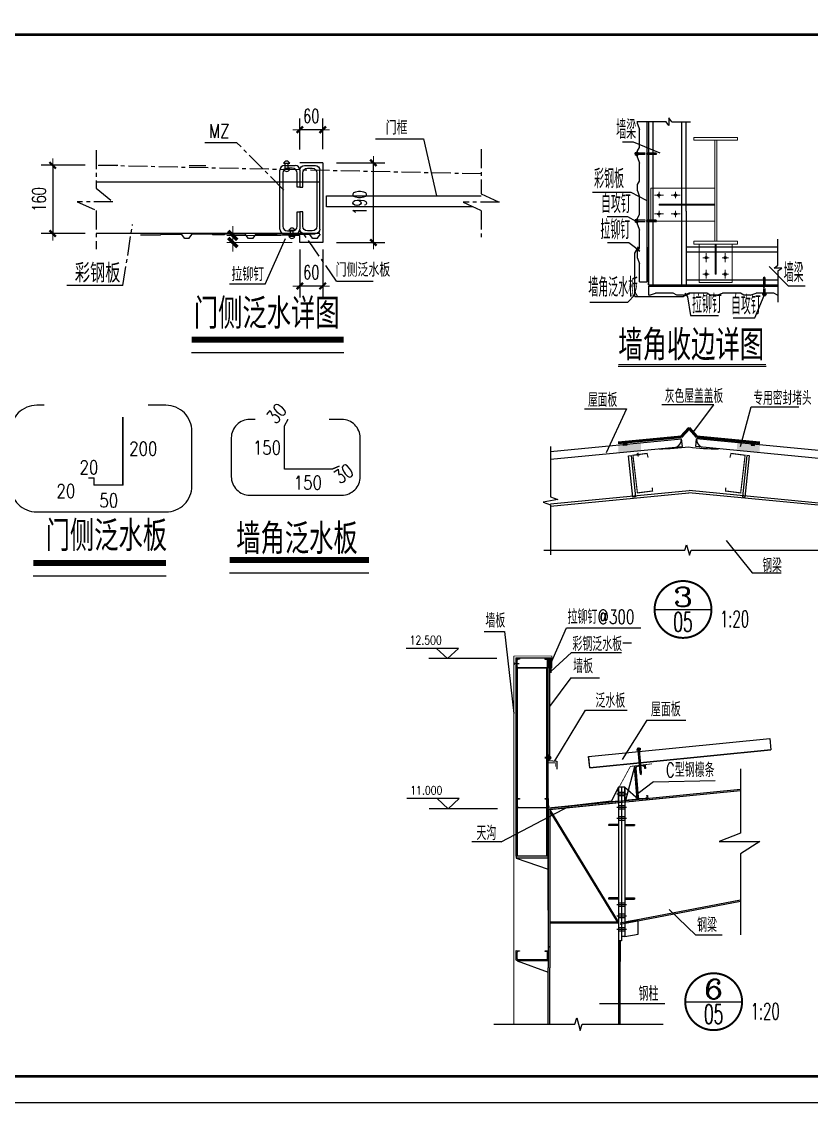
# Model space of a CAD drawing. Extents: x 4150464 to 4450492, y 75142 to 874437.
# Drawn here: x 4257031 to 4302511, y 75142 to 137392 of the extents above; entities that cross this region are included whole.
import ezdxf
from ezdxf.enums import TextEntityAlignment as Align

# ---------------------------------------------------------------- set-up
doc = ezdxf.new("R2010")
doc.units = 0
doc.header["$LTSCALE"] = 1000
doc.header["$MEASUREMENT"] = 0
for name, pattern in [('30', [0]), ('CENTER', [50.8, 31.75, -6.35, 6.35, -6.35]), ('CENTERX2', [0.8, 0.5, -0.1, 0.1, -0.1]), ('H1', [0.375, 0.25, -0.125]), ('HIDDEN', [9.525, 6.35, -3.175])]:
    doc.linetypes.add(name, pattern=pattern)
for name, color, linetype in [('1', 7, 'Continuous'), ('AXIS', 3, 'Continuous'), ('BEAM', 7, 'Continuous'), ('C', 4, 'CENTER'), ('DIM', 7, 'Continuous'), ('DIM1', 210, 'Continuous'), ('J', 4, 'Continuous'), ('killer_tk0.0000', 1, 'Continuous'), ('killer_tk3.0000', 1, 'Continuous'), ('OTHER', 253, 'Continuous'), ('PANNEL', 7, 'Continuous'), ('PUB_DIM', 3, 'Continuous'), ('PUB_TEXT', 7, 'Continuous'), ('PUB_TITLE', 4, 'Continuous'), ('TDB_文字', 3, 'Continuous'), ('ZHOU', 8, 'CENTERX2'), ('一般文字', 6, 'Continuous'), ('线', 144, 'Continuous'), ('钢架', 3, 'Continuous')]:
    doc.layers.add(name, color=color, linetype=linetype)
doc.layers.add('尺寸线', color=4, linetype='Continuous', lineweight=15)
doc.styles.add('_HZTXT', font='txt.shx', dxfattribs={"width": 0.8, "bigfont": 'hztxt.shx'})
doc.styles.add('_ROMANC', font='ROMANC.shx', dxfattribs={"width": 0.6})
doc.styles.add('_TCH_DIM', font='SIMPLEX', dxfattribs={"bigfont": 'GBCBIG'})
doc.styles.add('COMP', font='COMPLEX', dxfattribs={"bigfont": 'hztxt'})
doc.styles.add('DIM_FONT', font='SIMPLEX', dxfattribs={"width": 0.7, "bigfont": 'GBCBIG'})
doc.styles.add('HZ', font='rs.shx', dxfattribs={"width": 0.8, "bigfont": 'hztxt.shx'})
doc.styles.add('HZTXT', font='txt', dxfattribs={"width": 0.7, "height": 300, "bigfont": 'HZTXT'})
doc.dimstyles.new('2细化10倍GJ实际标注', dxfattribs={"dimtxt": 600, "dimasz": 240, "dimexe": 160, "dimexo": 200, "dimgap": 100, "dimtad": 1, "dimdec": 0, "dimlfac": 0.1, "dimzin": 0, "dimdsep": 46, "dimtxsty": 'HZ', "dimblk1": 'ARCHTICK', "dimblk2": 'ARCHTICK', "dimsah": 1, "dimcen": 0.18, "dimdle": 100, "dimclrd": 252, "dimclre": 252, "dimclrt": 7, "dimadec": 0, "dimazin": 0, "dimtfac": 1, "dimtdec": 0, "dimtix": 1, "dimtmove": 2, "dimatfit": 3, "dimldrblk": 'ARCHTICK', "dimfxl": 1, "dimtolj": 1, "dimtzin": 0, "dimlwd": 13, "dimlwe": 13, "dimarcsym": 0})
doc.dimstyles.new('副本(10)WGH', dxfattribs={"dimscale": 1.2, "dimtxt": 300, "dimasz": 1, "dimexe": 250, "dimexo": 300, "dimgap": 150, "dimtad": 1, "dimdec": 0, "dimlfac": 0.1, "dimzin": 0, "dimdsep": 46, "dimtxsty": 'DIM_FONT', "dimblk1": '_DIMX', "dimblk2": '_DIMX', "dimsah": 1, "dimcen": 0.09, "dimclrd": 3, "dimclre": 3, "dimclrt": 7, "dimadec": 0, "dimazin": 0, "dimtfac": 1, "dimtdec": 0, "dimtix": 1, "dimtmove": 2, "dimatfit": 3, "dimldrblk": '_DIMX', "dimfxl": 1, "dimtolj": 1, "dimtzin": 0, "dimarcsym": 0})

# ---------------------------------------------------------------- blocks, each defined once
blk = doc.blocks.new('_DIMX')
blk.add_line((-150, 0), (150, 0))
at = {"const_width": 50}
blk.add_lwpolyline([(-70, -70), (70, 70)], dxfattribs=at)
blk = doc.blocks.new('*D291')
at = {"layer": 'Defpoints', "color": 0}
for p in [(997971, 571951), (997971, 571073), (998574, 571077)]:
    blk.add_point(p, dxfattribs=at)
at = {"layer": '尺寸线', "color": 3, "lineweight": -2}
for p, q in [((997971, 571433), (997971, 572251)), ((998574, 571437), (998574, 572251)), ((997970, 571951), (997969, 571951)), ((998574, 571951), (997971, 571951)), ((998576, 571951), (998577, 571951))]:
    blk.add_line(p, q, dxfattribs=at)
at = {"layer": '尺寸线', "color": 3, "lineweight": -2, "xscale": 1.2, "yscale": 1.2, "zscale": 1.2}
blk.add_blockref('_DIMX', (997971, 571951), dxfattribs=at)
at = {"layer": '尺寸线', "color": 3, "lineweight": -2, "xscale": 1.2, "yscale": 1.2, "zscale": 1.2, "rotation": 180}
blk.add_blockref('_DIMX', (998574, 571951), dxfattribs=at)
at = {"layer": '尺寸线', "color": 7, "lineweight": 13, "insert": (998273, 572313), "char_height": 360, "attachment_point": 5, "style": 'DIM_FONT'}
blk.add_mtext('\\A1;60', dxfattribs=at)
blk = doc.blocks.new('_ArchTick')
at = {"color": 0, "linetype": 'ByBlock', "const_width": 0.4}
blk.add_lwpolyline([(-0.5, -0.5), (0.5, 0.5)], dxfattribs=at)
blk = doc.blocks.new('*D292')
at = {"color": 252, "lineweight": 13}
for p, q in [((996205, 569167), (996205, 569407)), ((997471, 569167), (996045, 569167)), ((996205, 568980), (996205, 569167)), ((997771, 568980), (996045, 568980)), ((996205, 568980), (996205, 568740))]:
    blk.add_line(p, q, dxfattribs=at)
at = {"layer": 'Defpoints', "color": 0}
for p in [(996205, 569167), (997671, 569167), (997971, 568980)]:
    blk.add_point(p, dxfattribs=at)
at = {"color": 252, "lineweight": 13, "xscale": 240, "yscale": 240, "zscale": 240}
for p, rotation in [((996205, 569167), 270), ((996205, 568980), 90)]:
    blk.add_blockref('_ArchTick', p, dxfattribs=dict(at, rotation=rotation))
at = {"color": 7, "insert": (996105, 569074), "char_height": 5, "attachment_point": 5, "rotation": 90, "style": 'HZ'}
blk.add_mtext('\\A1;19', dxfattribs=at)
blk = doc.blocks.new('*D293')
at = {"layer": 'Defpoints', "color": 0}
for p in [(998574, 571077), (999908, 571077), (998574, 568980)]:
    blk.add_point(p, dxfattribs=at)
at = {"layer": '尺寸线', "color": 3, "lineweight": -2}
for p, q in [((998934, 571077), (1000208, 571077)), ((999908, 568981), (999908, 571076)), ((998934, 568980), (1000208, 568980))]:
    blk.add_line(p, q, dxfattribs=at)
at = {"layer": '尺寸线', "color": 3, "lineweight": -2, "xscale": 1.2, "yscale": 1.2, "zscale": 1.2}
for p, rotation in [((999908, 571077), 90), ((999908, 568980), 270)]:
    blk.add_blockref('_DIMX', p, dxfattribs=dict(at, rotation=rotation))
at = {"layer": '尺寸线', "color": 7, "lineweight": 13, "insert": (999546, 570029), "char_height": 360, "attachment_point": 5, "rotation": 90, "style": 'DIM_FONT'}
blk.add_mtext('\\A1;190', dxfattribs=at)
blk = doc.blocks.new('*D290')
at = {"layer": 'Defpoints', "color": 0}
for p in [(997971, 569156), (998574, 569159), (997971, 567833)]:
    blk.add_point(p, dxfattribs=at)
at = {"layer": '尺寸线', "color": 3, "lineweight": -2}
for p, q in [((997971, 568796), (997971, 567533)), ((998574, 568799), (998574, 567533)), ((997970, 567833), (997969, 567833)), ((998574, 567833), (997971, 567833)), ((998576, 567833), (998577, 567833))]:
    blk.add_line(p, q, dxfattribs=at)
at = {"layer": '尺寸线', "color": 3, "lineweight": -2, "xscale": 1.2, "yscale": 1.2, "zscale": 1.2}
blk.add_blockref('_DIMX', (997971, 567833), dxfattribs=at)
at = {"layer": '尺寸线', "color": 3, "lineweight": -2, "xscale": 1.2, "yscale": 1.2, "zscale": 1.2, "rotation": 180}
blk.add_blockref('_DIMX', (998574, 567833), dxfattribs=at)
at = {"layer": '尺寸线', "color": 7, "lineweight": 13, "insert": (998273, 568195), "char_height": 360, "attachment_point": 5, "style": 'DIM_FONT'}
blk.add_mtext('\\A1;60', dxfattribs=at)
blk = doc.blocks.new('*D289')
at = {"layer": 'Defpoints', "color": 0}
for p in [(992675, 571014), (991459, 569215), (992675, 569215)]:
    blk.add_point(p, dxfattribs=at)
at = {"layer": '尺寸线', "color": 3, "lineweight": -2}
for p, q in [((992315, 571014), (991159, 571014)), ((991459, 571013), (991459, 569216)), ((992315, 569215), (991159, 569215))]:
    blk.add_line(p, q, dxfattribs=at)
at = {"layer": '尺寸线', "color": 3, "lineweight": -2, "xscale": 1.2, "yscale": 1.2, "zscale": 1.2}
for p, rotation in [((991459, 571014), 90), ((991459, 569215), 270)]:
    blk.add_blockref('_DIMX', p, dxfattribs=dict(at, rotation=rotation))
at = {"layer": '尺寸线', "color": 7, "lineweight": 13, "insert": (991097, 570114), "char_height": 360, "attachment_point": 5, "rotation": 90, "style": 'DIM_FONT'}
blk.add_mtext('\\A1;160', dxfattribs=at)
blk = doc.blocks.new('fgde34')
at = {"color": 6, "ltscale": 0.5}
for p, q in [((994671, 563305), (994671, 561507)), ((993918, 561695), (993768, 561695)), ((993918, 561507), (993918, 561695)), ((994671, 561507), (993918, 561507))]:
    blk.add_line(p, q, dxfattribs=at)
for p, q in [((998930, 563074), (999027, 563247)), ((998930, 561937), (998930, 563074)), ((998930, 561937), (1000209, 561937)), ((1000371, 562006), (1000209, 561937))]:
    blk.add_line(p, q)
at = {"layer": '1', "color": 8}
blk.add_lwpolyline([(992601, 563613), (992405, 563613, 0.414214), (991720, 562929), (991720, 561488, 0.414214), (992405, 560804), (995812, 560804, 0.414214), (996496, 561488), (996496, 562929, 0.414214), (995812, 563613), (995345, 563613)], format="xyb", dxfattribs=at)
at = {"layer": '1', "color": 8, "elevation": 0}
blk.add_lwpolyline([(998158, 563243), (998019, 563243, 0.414214), (997532, 562757), (997532, 561732, 0.414214), (998019, 561245), (1000442, 561245, 0.414214), (1000928, 561732), (1000928, 562757, 0.414214), (1000442, 563243), (1000110, 563243)], format="xyb", dxfattribs=at)
at = {"layer": 'PUB_DIM', "const_width": 30}
blk.add_lwpolyline([(994671, 563305), (994671, 561507), (993918, 561507), (993918, 561695), (993768, 561695)], dxfattribs=at)
at = {"layer": 'PUB_DIM'}
for points, const_width, elevation in [([(999027, 563247), (998930, 563074), (998930, 561937), (1000209, 561937), (1000371, 562006)], 30, 0), ([(992315, 559454), (995816, 559454)], 158, -3724), ([(997487, 559533), (1001159, 559533)], 158, 0)]:
    blk.add_lwpolyline(points, dxfattribs=dict(at, const_width=const_width, elevation=elevation))
for points, elevation in [([(992315, 559117), (995816, 559117)], -3724), ([(997487, 559195), (1001159, 559195)], 0)]:
    blk.add_lwpolyline(points, dxfattribs=dict(at, elevation=elevation))
at = {"style": 'HZTXT', "width": 0.8}
for s, p in [('门侧泛水板', (992640, 559771)), ('墙角泛水板', (997662, 559695))]:
    blk.add_text(s, height=800, dxfattribs=at).set_placement(p)
at = {"layer": 'PUB_DIM', "color": 6, "linetype": 'Continuous', "style": 'HZTXT', "width": 0.8}
for rotation, p in [(49.7395, (998705, 563095)), (34.8754, (1000389, 561522))]:
    blk.add_text('30', height=360, rotation=rotation, dxfattribs=at).set_placement(p)
for s, p in [('200', (994843, 562294)), ('150', (998102, 562318)), ('20', (993535, 561796)), ('150', (999179, 561397))]:
    blk.add_text(s, height=360, dxfattribs=at).set_placement(p)
at = {"layer": '一般文字', "color": 6, "linetype": 'Continuous', "lineweight": -3, "style": 'HZTXT', "width": 0.8}
for s, p in [('20', (992927, 561177)), ('50', (994058, 560925))]:
    blk.add_text(s, height=360, dxfattribs=at).set_placement(p)
blk = doc.blocks.new('fdg34')
at = {"color": 3}
for p, q in [((1009193, 564333), (1008415, 564333)), ((1008441, 564281), (1008441, 564333)), ((1008441, 564281), (1008493, 564130)), ((1008682, 564333), (1008682, 560121)), ((1009266, 564238), (1009193, 564333)), ((1009266, 564439), (1009266, 564238)), ((1009339, 564333), (1009266, 564439)), ((1009339, 564333), (1009835, 564333)), ((1008493, 563659), (1008493, 564130)), ((1008045, 563805), (1008320, 563805)), ((1008320, 563805), (1009027, 563516)), ((1008441, 563568), (1008493, 563659)), ((1008441, 563397), (1008441, 563568)), ((1008441, 563397), (1008493, 563246)), ((1008493, 562774), (1008493, 563246)), ((1008441, 562684), (1008493, 562774)), ((1008441, 562513), (1008441, 562684)), ((1008441, 562513), (1008493, 562362)), ((1007250, 562478), (1008258, 562478)), ((1008258, 562478), (1008668, 562270)), ((1008493, 561890), (1008493, 562362)), ((1007640, 561842), (1008174, 561842)), ((1008174, 561842), (1008397, 561714)), ((1008441, 561799), (1008493, 561890)), ((1008441, 561629), (1008441, 561799)), ((1008441, 561629), (1008493, 561477)), ((1008493, 561006), (1008493, 561477)), ((1007648, 561159, 0), (1008204, 561159, 0)), ((1008204, 561159, 0), (1008385, 561021, 0)), ((1012133, 560555), (1012133, 561246)), ((1008441, 560915), (1008493, 561006)), ((1008441, 560744), (1008441, 560915)), ((1008441, 560744), (1008493, 560593)), ((1008493, 560121), (1008493, 560593)), ((1012404, 560014), (1011906, 560524)), ((1012039, 560482), (1012133, 560555)), ((1012240, 560482), (1012039, 560482)), ((1012133, 560409), (1012240, 560482)), ((1012133, 560409), (1012133, 559583)), ((1008493, 560121), (1008682, 560121)), ((1008724, 560005), (1008724, 559764)), ((1008724, 560005), (1012133, 560005)), ((1012404, 560014), (1012851, 560014)), ((1008186, 559586), (1008367, 559772)), ((1008756, 559764), (1008724, 559764)), ((1008756, 559764), (1008907, 559816)), ((1009379, 559816), (1008907, 559816)), ((1009469, 559764), (1009379, 559816)), ((1009640, 559764), (1009469, 559764)), ((1009640, 559764), (1009791, 559816)), ((1009751, 559720, 0), (1009836, 559227, 0)), ((1010263, 559816), (1009791, 559816)), ((1010353, 559764), (1010263, 559816)), ((1010524, 559764), (1010353, 559764)), ((1010524, 559764), (1010676, 559816)), ((1011147, 559816), (1010676, 559816)), ((1011238, 559764), (1011147, 559816)), ((1011409, 559764), (1011238, 559764)), ((1011409, 559764), (1011560, 559816)), ((1011531, 559172, 0), (1011777, 559754, 0)), ((1012031, 559816), (1011560, 559816)), ((1012122, 559764), (1012031, 559816)), ((1012133, 559764), (1012122, 559764)), ((1007182, 559586), (1008186, 559586)), ((1009836, 559227, 0), (1010569, 559227, 0)), ((1010960, 559172, 0), (1011531, 559172, 0))]:
    blk.add_line(p, q, dxfattribs=at)
at = {"color": 2}
for p, q in [((1008724, 564333), (1008724, 560041)), ((1008848, 560041), (1008848, 564333)), ((1009593, 564333), (1009593, 560041)), ((1009717, 561978), (1009717, 564333)), ((1009717, 561978), (1009717, 560041)), ((1011270, 561034), (1009717, 561034)), ((1009717, 560910), (1012133, 560910)), ((1012133, 561034), (1011270, 561034)), ((1008724, 560041), (1012133, 560041)), ((1012133, 560165), (1009717, 560165))]:
    blk.add_line(p, q, dxfattribs=at)
for p, q in [((1008379, 563489), (1008379, 563519)), ((1008404, 563519), (1008379, 563519)), ((1008379, 563489), (1008379, 563459)), ((1008404, 563459), (1008379, 563459)), ((1008410, 563506), (1008385, 563506)), ((1008410, 563472), (1008385, 563472)), ((1008410, 563534), (1008410, 563525)), ((1008410, 563525), (1008410, 563489)), ((1008410, 563453), (1008410, 563489)), ((1008410, 563444), (1008410, 563453)), ((1008416, 563540), (1008418, 563540)), ((1008418, 563438), (1008416, 563438)), ((1008418, 563540), (1008418, 563489)), ((1008441, 563532), (1008418, 563532)), ((1008418, 563438), (1008418, 563489)), ((1008441, 563446), (1008418, 563446)), ((1008441, 563532), (1008441, 563446)), ((1008642, 563508), (1008441, 563508)), ((1008642, 563470), (1008441, 563470)), ((1008379, 561721), (1008379, 561751)), ((1008404, 561751), (1008379, 561751)), ((1008379, 561721), (1008379, 561691)), ((1008404, 561691), (1008379, 561691)), ((1008410, 561738), (1008385, 561738)), ((1008410, 561705), (1008385, 561705)), ((1008410, 561766), (1008410, 561757)), ((1008410, 561757), (1008410, 561721)), ((1008410, 561685), (1008410, 561721)), ((1008410, 561676), (1008410, 561685)), ((1008416, 561772), (1008418, 561772)), ((1008418, 561670), (1008416, 561670)), ((1008418, 561772), (1008418, 561721)), ((1008441, 561765), (1008418, 561765)), ((1008418, 561670), (1008418, 561721)), ((1008441, 561678), (1008418, 561678)), ((1008441, 561765), (1008441, 561678)), ((1008642, 561740), (1008441, 561740)), ((1008642, 561702), (1008441, 561702)), ((1009717, 561109), (1009717, 561034)), ((1008367, 560871), (1008464, 561044)), ((1008367, 559734), (1008367, 560871)), ((1008724, 560041), (1008724, 561034)), ((1011758, 559944, 0), (1011758, 559817, 0)), ((1011796, 559944, 0), (1011796, 559817, 0)), ((1008367, 559734), (1009645, 559734)), ((1009807, 559803), (1009645, 559734)), ((1011727, 559793, 0), (1011777, 559793, 0)), ((1011727, 559793, 0), (1011727, 559792, 0)), ((1011733, 559786, 0), (1011741, 559786, 0)), ((1011734, 559817, 0), (1011734, 559793, 0)), ((1011734, 559817, 0), (1011821, 559817, 0)), ((1011741, 559786, 0), (1011777, 559786, 0)), ((1011747, 559780, 0), (1011747, 559754, 0)), ((1011777, 559754, 0), (1011747, 559754, 0)), ((1011761, 559786, 0), (1011761, 559760, 0)), ((1011828, 559793, 0), (1011777, 559793, 0)), ((1011813, 559786, 0), (1011777, 559786, 0)), ((1011777, 559754, 0), (1011807, 559754, 0)), ((1011794, 559786, 0), (1011794, 559760, 0)), ((1011807, 559780, 0), (1011807, 559754, 0)), ((1011822, 559786, 0), (1011813, 559786, 0)), ((1011821, 559817, 0), (1011821, 559793, 0)), ((1011828, 559793, 0), (1011828, 559792, 0)), ((1007928, 557899), (1011824, 557899))]:
    blk.add_line(p, q)
at = {"linetype": 'H1'}
for p, q in [((1008930, 563508), (1008642, 563508)), ((1008930, 563470), (1008642, 563470)), ((1008667, 563508), (1008682, 563470)), ((1008692, 563508), (1008707, 563470)), ((1008717, 563508), (1008732, 563470)), ((1008742, 563508), (1008757, 563470)), ((1008766, 563508), (1008781, 563470)), ((1008791, 563508), (1008806, 563470)), ((1008816, 563508), (1008831, 563470)), ((1008841, 563508), (1008856, 563470)), ((1008866, 563508), (1008881, 563470)), ((1008891, 563508), (1008941, 563489)), ((1008892, 563508), (1008907, 563470)), ((1008930, 563508), (1008941, 563489)), ((1008930, 563470), (1008941, 563489)), ((1008930, 561740), (1008642, 561740)), ((1008930, 561702), (1008642, 561702)), ((1008667, 561740), (1008682, 561702)), ((1008692, 561740), (1008707, 561702)), ((1008717, 561740), (1008732, 561702)), ((1008742, 561740), (1008757, 561702)), ((1008766, 561740), (1008781, 561702)), ((1008791, 561740), (1008806, 561702)), ((1008816, 561740), (1008831, 561702)), ((1008841, 561740), (1008856, 561702)), ((1008866, 561740), (1008881, 561702)), ((1008891, 561740), (1008941, 561721)), ((1008892, 561740), (1008907, 561702)), ((1008930, 561740), (1008941, 561721)), ((1008930, 561702), (1008941, 561721)), ((1011758, 560193, 0), (1011777, 560244, 0)), ((1011758, 560233, 0), (1011777, 560244, 0)), ((1011758, 560233, 0), (1011758, 559944, 0)), ((1011796, 560233, 0), (1011777, 560244, 0)), ((1011796, 560233, 0), (1011796, 559944, 0)), ((1011758, 560194, 0), (1011796, 560209, 0)), ((1011758, 560168, 0), (1011796, 560183, 0)), ((1011758, 560144, 0), (1011796, 560159, 0)), ((1011758, 560119, 0), (1011796, 560134, 0)), ((1011758, 560094, 0), (1011796, 560109, 0)), ((1011758, 560069, 0), (1011796, 560084, 0)), ((1011758, 560044, 0), (1011796, 560059, 0)), ((1011758, 560019, 0), (1011796, 560034, 0)), ((1011758, 559995, 0), (1011796, 560010, 0)), ((1011758, 559970, 0), (1011796, 559985, 0))]:
    blk.add_line(p, q, dxfattribs=at)
at = {"color": 6}
for p, q in [((1008385, 561021, 0), (1008499, 560926, 0)), ((1009683, 559820, 0), (1009751, 559720, 0))]:
    blk.add_line(p, q, dxfattribs=at)
at = {"extrusion": (0, 0, -1)}
for centre, start_param, end_param in [((1008385, 563512), 2.356194, 3.926991), ((1008385, 563500), 3.926991, 5.497787), ((1008385, 563478), 2.356194, 3.926991), ((1008385, 563466), 3.926991, 5.497787), ((1008385, 561744), 2.356194, 3.926991), ((1008385, 561732), 3.926991, 5.497787), ((1008385, 561710), 2.356194, 3.926991), ((1008385, 561699), 3.926991, 5.497787), ((1011767, 559760, 0), 2.356194, 3.926991), ((1011822, 559792, 0), 0.785398, 2.356194)]:
    blk.add_ellipse(centre, major_axis=(4.22, 4.22), ratio=1, start_param=start_param, end_param=end_param, dxfattribs=at)
for centre, major_axis, start_param, end_param in [((1008404, 563525), (4.22, 4.22), 3.926991, 5.497787), ((1008404, 563453), (-4.22, 4.22), 3.926991, 5.497787), ((1008416, 563534), (4.22, 4.22), 0.785398, 2.356194), ((1008416, 563444), (4.22, 4.22), 2.356194, 3.926991), ((1008404, 561757), (4.22, 4.22), 3.926991, 5.497787), ((1008404, 561685), (-4.22, 4.22), 3.926991, 5.497787), ((1008416, 561766), (4.22, 4.22), 0.785398, 2.356194), ((1008416, 561676), (4.22, 4.22), 2.356194, 3.926991), ((1011733, 559792, 0), (4.22, -4.22), 3.926991, 5.497787), ((1011741, 559780, 0), (4.22, 4.22), -0.785398, 0.785398), ((1011755, 559760, 0), (4.22, 4.22), 3.926991, 5.497787), ((1011788, 559760, 0), (4.22, 4.22), 3.926991, 5.497787), ((1011800, 559760, 0), (4.22, -4.22), 3.926991, 5.497787), ((1011813, 559780, 0), (4.22, 4.22), 0.785398, 2.356194)]:
    blk.add_ellipse(centre, major_axis=major_axis, ratio=1, start_param=start_param, end_param=end_param)
at = {"layer": 'C', "color": 1, "linetype": 'ByBlock', "const_width": 26.7}
blk.add_lwpolyline([(1007928, 557936), (1011824, 557936)], dxfattribs=at)
at = {"layer": '钢架', "lineweight": 5}
for p, q in [((1009917, 563851), (1009917, 563923)), ((1011070, 563923), (1009917, 563923)), ((1010474, 563851), (1009917, 563851)), ((1010474, 563851), (1010524, 563851)), ((1010474, 561189), (1010474, 563851)), ((1010524, 563851), (1011070, 563851)), ((1010524, 561189), (1010524, 563851)), ((1011070, 563851), (1011070, 563923)), ((1008786, 562589), (1010474, 562589)), ((1008786, 561719), (1008786, 562589)), ((1009005, 562166), (1009005, 562142)), ((1009005, 562166), (1010474, 562166)), ((1009005, 562142), (1010474, 562142)), ((1010474, 561719), (1008786, 561719)), ((1010474, 561189), (1009917, 561189)), ((1009917, 561189), (1009917, 561107)), ((1011070, 561107), (1009917, 561107)), ((1010059, 561107), (1010059, 560103)), ((1010474, 561189), (1010524, 561189)), ((1010481, 560316), (1010481, 561107)), ((1010506, 560316), (1010506, 561107)), ((1011070, 561189), (1010524, 561189)), ((1010928, 560103), (1010928, 561107)), ((1011070, 561189), (1011070, 561107)), ((1010506, 560316), (1010481, 560316)), ((1010059, 560103), (1010928, 560103))]:
    blk.add_line(p, q, dxfattribs=at)
at = {"layer": '钢架', "color": 3, "lineweight": 5}
for p, q in [((1009123, 562403), (1008888, 562403)), ((1009003, 562433), (1008949, 562402)), ((1008949, 562402), (1009003, 562371)), ((1009003, 562433), (1009057, 562402)), ((1009057, 562402), (1009003, 562371)), ((1009005, 562490), (1009005, 562323)), ((1009557, 562403), (1009323, 562403)), ((1009437, 562433), (1009384, 562402)), ((1009384, 562402), (1009437, 562371)), ((1009437, 562433), (1009491, 562402)), ((1009491, 562402), (1009437, 562371)), ((1009440, 562490), (1009440, 562323)), ((1008949, 561906), (1009003, 561937)), ((1009057, 561906), (1009003, 561937)), ((1009005, 561820), (1009005, 561987)), ((1009384, 561906), (1009437, 561937)), ((1009491, 561906), (1009437, 561937)), ((1009440, 561820), (1009440, 561987)), ((1009123, 561907), (1008888, 561907)), ((1009003, 561875), (1008949, 561906)), ((1009003, 561875), (1009057, 561906)), ((1009557, 561907), (1009323, 561907)), ((1009437, 561875), (1009384, 561906)), ((1009437, 561875), (1009491, 561906)), ((1010249, 560872), (1010249, 560638)), ((1010745, 560872), (1010745, 560638)), ((1010162, 560755), (1010328, 560755)), ((1010832, 560755), (1010665, 560755)), ((1010162, 560320), (1010328, 560320)), ((1010249, 560438), (1010249, 560203)), ((1010832, 560320), (1010665, 560320)), ((1010745, 560438), (1010745, 560203))]:
    blk.add_line(p, q, dxfattribs=at)
for centre in [(1010245, 560755), (1010745, 560755), (1010245, 560320), (1010745, 560320)]:
    blk.add_circle(centre, 32.7, dxfattribs=at)
at = {"style": 'HZTXT', "width": 0.8}
blk.add_text('墙角收边详图', height=800, dxfattribs=at).set_placement((1007930, 558050))
at = {"layer": 'PUB_TEXT', "style": '_TCH_DIM', "width": 0.7}
for s, p in [('墙梁', (1007876, 563883)), ('彩钢板', (1007293, 562585, 0)), ('自攻钉', (1007473, 561929)), ('拉铆钉', (1007457, 561242, 0)), ('墙梁', (1012289, 560111)), ('墙角泛水板', (1007141, 559725)), ('拉铆钉', (1009872, 559290, 0)), ('自攻钉', (1010898, 559259, 0))]:
    blk.add_text(s, height=500, dxfattribs=at).set_placement(p)
blk = doc.blocks.new('fgdf342')
for points in [[(1375705, 668710), (1375189, 668660), (1375193, 668626), (1375071, 668615), (1375068, 668648), (1374889, 668631), (1374889, 668350), (1375705, 668428)], [(1375061, 668725), (1375071, 668615), (1375193, 668626), (1375182, 668736)], [(1379969, 668631), (1379792, 668648), (1379789, 668615), (1379668, 668626), (1379671, 668660), (1379160, 668709), (1379160, 668428), (1379969, 668350)], [(1379678, 668736), (1379668, 668626), (1379789, 668615), (1379799, 668725)]]:
    blk.add_hatch(color=256).paths.add_polyline_path(points)
at = {"lineweight": 50}
for p, q in [((1377150, 668928), (1377430, 669235)), ((1377150, 668928), (1377430, 669235)), ((1377430, 669235), (1377710, 668928)), ((1377710, 668928), (1377430, 669235)), ((1374885, 668711), (1377150, 668928)), ((1377710, 668928), (1379975, 668711))]:
    blk.add_line(p, q, dxfattribs=at)
at = {"color": 6}
for p, q in [((1372441, 668397), (1377163, 668849)), ((1377190, 668570), (1377163, 668849)), ((1377670, 668570), (1377697, 668849)), ((1382344, 668404), (1377697, 668849)), ((1372441, 668115), (1377190, 668570)), ((1382344, 668123), (1377670, 668570)), ((1372441, 666508), (1377430, 666986)), ((1372441, 666429), (1377422, 666906)), ((1382338, 666435), (1377424, 666906)), ((1382344, 666515), (1377430, 666986))]:
    blk.add_line(p, q, dxfattribs=at)
for p, q in [((1374885, 668711), (1377150, 668928)), ((1379975, 668711), (1377710, 668928))]:
    blk.add_line(p, q)
at = {"color": 2, "const_width": 41.2}
for points in [[(1374885, 668711), (1377150, 668928), (1377430, 669235), (1377710, 668928), (1379975, 668711)], [(1375958, 668175), (1375917, 668326), (1375412, 668259), (1375572, 666903), (1376119, 666973), (1376105, 667097)], [(1378904, 668175), (1378945, 668326), (1379450, 668259), (1379290, 666903), (1378743, 666973), (1378756, 667097)]]:
    blk.add_lwpolyline(points, dxfattribs=at)
at = {"color": 6, "const_width": 5.29}
blk.add_lwpolyline([(1374885, 668711), (1377150, 668928), (1377430, 669235), (1377710, 668928), (1379975, 668711)], dxfattribs=at)
for points in [[(1375061, 668725), (1375182, 668736), (1375193, 668626), (1375071, 668615)], [(1379799, 668725), (1379678, 668736), (1379668, 668626), (1379789, 668615)]]:
    blk.add_lwpolyline(points, close=True)
at = {"color": 6}
for points in [[(1375251, 668238), (1375352, 668248), (1375507, 666765), (1375407, 666755)], [(1379610, 668238), (1379510, 668248), (1379354, 666765), (1379454, 666755)]]:
    blk.add_lwpolyline(points, close=True, dxfattribs=at)
for centre, radius, start, end in [((1376865, 668830), 298, 289.8808, 3.7357), ((1377995, 668830), 298, 176.2643, 250.1192), ((1375934, 682948), 14464, 271.6709, 275.91), ((1378418, 675597), 7105, 261.9469, 270.6087)]:
    blk.add_arc(centre, radius, start, end, dxfattribs=at)
at = {"lineweight": 80}
blk.add_arc((1375608, 668261), 19.1, 95.367, 185.8233, dxfattribs=at)
at = {"layer": 'AXIS'}
blk.add_line((1375181, 669930), (1374452, 668348), dxfattribs=at)
at = {"layer": 'OTHER'}
for p, q in [((1382344, 668684), (1382344, 666755)), ((1382344, 666755), (1382564, 666685)), ((1382564, 666685), (1382124, 666565)), ((1382124, 666565), (1382344, 666495)), ((1382344, 666495), (1382344, 664565)), ((1372206, 664845), (1377283, 664845)), ((1377283, 664845), (1377342, 665030)), ((1377342, 665030), (1377443, 664661)), ((1377443, 664661), (1377502, 664845)), ((1377502, 664845), (1382579, 664845))]:
    blk.add_line(p, q, dxfattribs=at)
at = {"layer": 'PUB_DIM'}
for p, q in [((1373668, 669930), (1375181, 669930)), ((1378325, 670073), (1376447, 670073)), ((1377554, 669052), (1378325, 670073)), ((1379279, 668579), (1379663, 670001)), ((1379663, 670001), (1381383, 670001)), ((1378774, 665191), (1379707, 664027)), ((1379707, 664027), (1380749, 664027))]:
    blk.add_line(p, q, dxfattribs=at)
blk.add_lwpolyline([(1372441, 668573), (1372441, 666763), (1372706, 666667), (1372177, 666573), (1372441, 666479), (1372441, 664669)], dxfattribs=at)
at = {"layer": 'PUB_TEXT', "style": '_TCH_DIM', "width": 0.7}
for s, p in [('灰色屋盖盖板', (1376561, 670142)), ('专用密封堵头', (1379747, 670069)), ('屋面板', (1373795, 670003)), ('钢梁', (1380074, 664043))]:
    blk.add_text(s, height=500, dxfattribs=at).set_placement(p)
blk = doc.blocks.new('_INDEX2')
blk.add_line((-0.5, 0), (0.5, 0))
at = {"const_width": 0.035}
blk.add_lwpolyline([(-0.5, 0, 1), (0.5, 0, 1)], format="xyb", close=True, dxfattribs=at)
at = {"style": 'COMP'}
for tag, width, p, p2 in [('1', 2.333333, (-0.17, 0.05), (0.17, 0.05)), ('-', 1.166667, (-0.17, -0.39), (0.17, -0.39))]:
    blk.add_attdef(tag, text='', height=0.34, dxfattribs=dict(at, width=width)).set_placement(p, p2, align=Align.FIT)
blk = doc.blocks.new('A$C006D4F7D')
for p, q in [((54.2, 200), (0, 0)), ((54.2, 200), (58.2, 200.3)), ((69.8, 5.6), (54.2, 200)), ((73.8, 5.9), (57.8, 205.3))]:
    blk.add_line(p, q)
at = {"layer": 'J'}
blk.add_lwpolyline([(128.5, 24.3), (128, 30.3), (132, 30.6), (133.6, 10.7), (73.8, 5.9), (57.8, 205.3), (117.6, 210), (119.2, 190.1), (115.2, 189.8), (114.8, 195.8, 0.414214), (104, 204.9), (72.1, 202.4, 0.414214), (62.9, 191.6), (76.6, 20.2, 0.414214), (87.4, 11), (119.3, 13.6, 0.414214)], format="xyb", close=True, dxfattribs=at)
blk = doc.blocks.new('DGSGH')
at = {"ltscale": 20}
for points in [[(13691827, 8425932), (13691827, 8425897), (13691976, 8425908), (13691976, 8425851), (13691827, 8425863), (13691827, 8425827, -0.696305)], [(13693091, 8425932), (13693091, 8425897), (13692941, 8425908), (13692941, 8425851), (13693091, 8425863), (13693091, 8425827, 0.696305)], [(13693067, 8422632), (13693067, 8422586), (13692873, 8422601), (13692873, 8422527), (13693067, 8422542), (13693067, 8422495, 0.696305)]]:
    blk.add_hatch(color=256, dxfattribs=at).paths.add_polyline_path(points)
for p, q in [((13691851, 8426086), (13691851, 8425557)), ((13691851, 8426086), (13693083, 8426086)), ((13693083, 8426086), (13693083, 8425555)), ((13696123, 8422850), (13696252, 8422861)), ((13696123, 8422850), (13696124, 8422834)), ((13696124, 8422834), (13696253, 8422845)), ((13696134, 8422889), (13696137, 8422851)), ((13696147, 8422898), (13696220, 8422904)), ((13696161, 8422892), (13696165, 8422854)), ((13696234, 8422040), (13696164, 8422837)), ((13696206, 8422896), (13696210, 8422858)), ((13696283, 8422044), (13696213, 8422842)), ((13696234, 8422898), (13696237, 8422860)), ((13696253, 8422845), (13696252, 8422861)), ((13693016, 8422683), (13693016, 8422471)), ((13693016, 8422471), (13693303, 8422446)), ((13693303, 8422446), (13693303, 8422163)), ((13696194, 8422497), (13696243, 8422501)), ((13696256, 8421967), (13696234, 8422040)), ((13696273, 8421969), (13696283, 8422044)), ((13696256, 8421967), (13696273, 8421969))]:
    blk.add_line(p, q, dxfattribs=at)
at = {"color": 0}
for p, q in [((13696196, 8422473), (13696218, 8422499)), ((13696202, 8422402), (13696247, 8422454)), ((13696209, 8422330), (13696253, 8422383)), ((13696215, 8422259), (13696259, 8422312)), ((13696221, 8422188), (13696265, 8422240)), ((13696227, 8422116), (13696272, 8422169)), ((13696234, 8422045), (13696278, 8422098)), ((13696250, 8421986), (13696280, 8422021))]:
    blk.add_line(p, q, dxfattribs=at)
for p, q in [((13692997, 8420794), (13691872, 8420795)), ((13693053, 8420790), (13692997, 8420790)), ((13692997, 8419096), (13691872, 8419098)), ((13691872, 8419096), (13691872, 8419029)), ((13692997, 8419027), (13691872, 8419029)), ((13691872, 8419029), (13692996, 8418633))]:
    blk.add_line(p, q)
at = {"ltscale": 20}
for centre, major_axis, ratio, start_param, end_param in [((13696147, 8422890), (-13.9, -1.2), 0.513447, 3.141593, 6.283185), ((13696184, 8422894), (-22.5, -2), 0.316059, 3.14158, 6.283198)]:
    blk.add_ellipse(centre, major_axis=major_axis, ratio=ratio, start_param=start_param, end_param=end_param, dxfattribs=at)
at = {"ltscale": 20, "extrusion": (0, 0, -1)}
blk.add_ellipse((13696220, 8422897), major_axis=(13.9, 1.2), ratio=0.513447, start_param=3.141593, end_param=6.283185, dxfattribs=at)
at = {"layer": 'AXIS'}
for p, q in [((13695753, 8421279), (13695415, 8421279)), ((13695753, 8420806), (13695415, 8420806)), ((13695753, 8420418), (13695415, 8420418)), ((13695753, 8417381), (13695415, 8417381)), ((13695753, 8416987), (13695415, 8416987)), ((13695753, 8416514), (13695415, 8416514))]:
    blk.add_line(p, q, dxfattribs=at)
at = {"layer": 'BEAM'}
for p, q in [((13692997, 8417341), (13692997, 8426054)), ((13691872, 8419096), (13691872, 8425718)), ((13691917, 8419096), (13691917, 8425718)), ((13692952, 8419096), (13692952, 8425717)), ((13692952, 8419096), (13692952, 8425717)), ((13692997, 8417341), (13692996, 8425716)), ((13694461, 8422206), (13700834, 8422843)), ((13694461, 8422206), (13694425, 8422580)), ((13692997, 8420784), (13699776, 8421461)), ((13692997, 8420784), (13699776, 8421461)), ((13692997, 8420739), (13699776, 8421416)), ((13692997, 8420739), (13699776, 8421416)), ((13695472, 8421031), (13695472, 8421532)), ((13695697, 8421532), (13696175, 8421099)), ((13695697, 8421054), (13695697, 8421532)), ((13695472, 8421031), (13692997, 8420784)), ((13692997, 8420744), (13695472, 8420986)), ((13693042, 8420744), (13697497, 8421189)), ((13694993, 8420986), (13695472, 8421031)), ((13694993, 8421017), (13694993, 8420986)), ((13695472, 8420986), (13695472, 8421031)), ((13696175, 8421099), (13695697, 8421054)), ((13695697, 8421054), (13696006, 8421088)), ((13695697, 8421009), (13696006, 8421037)), ((13692997, 8420867), (13692997, 8420822)), ((13692997, 8420867), (13692997, 8420822)), ((13692997, 8420867), (13693042, 8420861)), ((13692997, 8420822), (13692997, 8420861)), ((13692997, 8420744), (13692997, 8415389)), ((13692997, 8417189), (13692997, 8420739)), ((13693053, 8420750), (13693053, 8415389)), ((13695472, 8416784), (13693053, 8420750)), ((13695472, 8416784), (13693053, 8420750)), ((13693053, 8420666), (13695421, 8416784)), ((13693053, 8420666), (13695421, 8416784)), ((13695528, 8416747), (13699771, 8417555)), ((13695528, 8416702), (13699771, 8417510)), ((13692997, 8417189), (13692997, 8415159)), ((13693053, 8416964), (13693053, 8415159)), ((13693053, 8416784), (13695472, 8416784)), ((13693053, 8416784), (13695472, 8416784)), ((13695472, 8416739), (13693053, 8416739)), ((13695472, 8416739), (13693053, 8416739)), ((13695421, 8416784), (13695472, 8416784)), ((13695421, 8416784), (13695472, 8416784)), ((13695472, 8416784), (13695472, 8416739)), ((13695472, 8416784), (13695472, 8416739)), ((13695697, 8416784), (13696006, 8416846)), ((13696169, 8416829), (13695697, 8416739)), ((13695697, 8416739), (13696006, 8416801)), ((13695697, 8416739), (13695697, 8416261)), ((13696169, 8416351), (13696169, 8416829)), ((13695697, 8416261), (13696169, 8416351)), ((13695472, 8416261), (13695472, 8415389)), ((13695528, 8416110), (13695528, 8415389)), ((13695528, 8413179), (13695528, 8416110)), ((13693053, 8415883), (13693053, 8415928)), ((13693053, 8415883), (13693053, 8415928)), ((13692997, 8413179), (13692997, 8415159)), ((13692997, 8413179), (13692997, 8415159)), ((13693053, 8413179), (13693053, 8415159))]:
    blk.add_line(p, q, dxfattribs=at)
blk.add_lwpolyline([(13694421, 8422609), (13700799, 8423247), (13700834, 8422843), (13694461, 8422206)], close=True, dxfattribs=at)
at = {"layer": 'DIM'}
for p, q in [((13692997, 8420794), (13691872, 8420794)), ((13692997, 8419096), (13691872, 8419096))]:
    blk.add_line(p, q, dxfattribs=at)
at = {"layer": 'J', "color": 4}
blk.add_lwpolyline([(13691872, 8426056), (13691984, 8426056), (13691984, 8426033), (13691950, 8426033, 0.414214), (13691894, 8425977), (13691894, 8425797, 0.414214), (13691950, 8425741), (13692917, 8425739, 0.414214), (13692974, 8425795), (13692974, 8425975, 0.414214), (13692918, 8426032), (13692884, 8426032), (13692884, 8426054), (13692997, 8426054)], format="xyb", dxfattribs=at)
blk.add_lwpolyline([(13692996, 8425716), (13691871, 8425718)], dxfattribs=at)
at = {"layer": 'J'}
blk.add_lwpolyline([(13692918, 8421109), (13692885, 8421109), (13692885, 8421131), (13692997, 8421131), (13692997, 8420794), (13691872, 8420795), (13691872, 8421133), (13691985, 8421133), (13691985, 8421110), (13691951, 8421110, 0.414214), (13691894, 8421054), (13691894, 8420874, 0.414214), (13691950, 8420818), (13692918, 8420816, 0.414214), (13692974, 8420872), (13692974, 8421052, 0.414214)], format="xyb", close=True, dxfattribs=at)
at = {"layer": 'killer_tk0.0000', "color": 3, "const_width": 28.1}
for points in [[(13692991, 8422383), (13693248, 8422383), (13693248, 8422246)], [(13692997, 8422383), (13692997, 8422383), (13692997, 8422383), (13692997, 8422383), (13692997, 8420784), (13695231, 8421045), (13695891, 8422258), (13696657, 8422351), (13696657, 8422351)]]:
    blk.add_lwpolyline(points, dxfattribs=at)
at = {"layer": 'killer_tk3.0000', "color": 3, "linetype": '30', "ltscale": 0.02}
for p, q in [((13690742, 8427013), (13691462, 8427013)), ((13691462, 8427013), (13691782, 8424127)), ((13693083, 8425882), (13693635, 8427141)), ((13693635, 8427141), (13696263, 8427141)), ((13693083, 8425607), (13693821, 8426277)), ((13693821, 8426277), (13695577, 8426277)), ((13693044, 8426050), (13693041, 8422493)), ((13693795, 8425383), (13693042, 8424374)), ((13693795, 8425383), (13694809, 8425383)), ((13693227, 8422453), (13694307, 8424245)), ((13694307, 8424245), (13695781, 8424245)), ((13691338, 8419601), (13693785, 8420876)), ((13691338, 8419601), (13690309, 8419601))]:
    blk.add_line(p, q, dxfattribs=at)
at = {"layer": 'killer_tk3.0000', "color": 3, "linetype": '30'}
for p, q in [((13689834, 8426414), (13687993, 8426414)), ((13689066, 8426414), (13689450, 8426056)), ((13689834, 8426414), (13689450, 8426056)), ((13690621, 8426056), (13688785, 8426056)), ((13691191, 8426056), (13689735, 8426056)), ((13691191, 8426056), (13690577, 8426056)), ((13689855, 8421124), (13688014, 8421124)), ((13689087, 8421124), (13689471, 8420765)), ((13689855, 8421124), (13689471, 8420765)), ((13690642, 8420765), (13688806, 8420765)), ((13691212, 8420765), (13689756, 8420765))]:
    blk.add_line(p, q, dxfattribs=at)
at = {"layer": 'killer_tk3.0000', "color": 4, "linetype": '30'}
for p, q in [((13691872, 8426056), (13691871, 8425718)), ((13692997, 8426054), (13692996, 8425716))]:
    blk.add_line(p, q, dxfattribs=at)
at = {"layer": 'killer_tk3.0000', "color": 0, "linetype": '30'}
for p, q in [((13699776, 8422173), (13699776, 8419907)), ((13699776, 8419907), (13699022, 8419617)), ((13699022, 8419617), (13700453, 8419617)), ((13700453, 8419617), (13699771, 8419181)), ((13699771, 8419181), (13699771, 8416326)), ((13695584, 8416110), (13695472, 8416110)), ((13695472, 8415389), (13695472, 8413179))]:
    blk.add_line(p, q, dxfattribs=at)
at = {"layer": 'killer_tk3.0000', "color": 3, "linetype": '30', "ltscale": 0.02, "const_width": 30}
for points in [[(13691782, 8426150), (13691782, 8413179)], [(13691782, 8426150), (13693127, 8426150), (13693127, 8425717)]]:
    blk.add_lwpolyline(points, dxfattribs=at)
at = {"layer": 'OTHER'}
for p, q in [((13693936, 8413179), (13694006, 8413399)), ((13694006, 8413399), (13694126, 8412959)), ((13691081, 8413179), (13693936, 8413179)), ((13694126, 8412959), (13694196, 8413179)), ((13694196, 8413179), (13697052, 8413179))]:
    blk.add_line(p, q, dxfattribs=at)
at = {"layer": 'PANNEL'}
for p, q in [((13695472, 8421532), (13695231, 8421045)), ((13695472, 8421532), (13695472, 8416261)), ((13695584, 8421532), (13695472, 8421532)), ((13695697, 8421341), (13695472, 8421341)), ((13695584, 8421532), (13695584, 8416110)), ((13695584, 8421532), (13695584, 8416261)), ((13695697, 8421532), (13695584, 8421532)), ((13695697, 8421532), (13695697, 8416261)), ((13695697, 8421217), (13695472, 8421217)), ((13695697, 8420868), (13695472, 8420868)), ((13695697, 8420750), (13695472, 8420750)), ((13695134, 8420171), (13695134, 8420216)), ((13695472, 8420216), (13695134, 8420216)), ((13695472, 8420171), (13695134, 8420171)), ((13695697, 8420480), (13695472, 8420480)), ((13695697, 8420356), (13695472, 8420356)), ((13695472, 8420171), (13695472, 8420216)), ((13695697, 8420216), (13695697, 8420171)), ((13695697, 8420216), (13696034, 8420216)), ((13695697, 8420171), (13696034, 8420171)), ((13696034, 8420216), (13696034, 8420171)), ((13695134, 8417583), (13695134, 8417628)), ((13695472, 8417628), (13695134, 8417628)), ((13695472, 8417583), (13695134, 8417583)), ((13695472, 8417583), (13695472, 8417628)), ((13695697, 8417628), (13695697, 8417583)), ((13695697, 8417628), (13696034, 8417628)), ((13695697, 8417583), (13696034, 8417583)), ((13696034, 8417628), (13696034, 8417583)), ((13695697, 8417443), (13695472, 8417443)), ((13695697, 8417319), (13695472, 8417319)), ((13695697, 8417049), (13695472, 8417049)), ((13695697, 8416925), (13695472, 8416925)), ((13695697, 8416576), (13695472, 8416576)), ((13695697, 8416453), (13695472, 8416453)), ((13695697, 8416261), (13695584, 8416261))]:
    blk.add_line(p, q, dxfattribs=at)
at = {"layer": 'TDB_文字'}
for p, q in [((13696474, 8423892), (13695602, 8422501)), ((13696474, 8423892), (13697840, 8423892)), ((13696702, 8421718), (13696160, 8421299)), ((13696702, 8421718), (13698875, 8421761)), ((13698202, 8416314), (13697261, 8417222)), ((13699124, 8416314), (13698202, 8416314)), ((13697107, 8413890), (13694809, 8413890))]:
    blk.add_line(p, q, dxfattribs=at)
at = {"linetype": 'Continuous', "xscale": 5.93999999947846, "yscale": 5.940000000409782, "zscale": 5.94}
blk.add_blockref('A$C006D4F7D', (13695714, 8421058), dxfattribs=at)
at = {"linetype": 'Continuous', "xscale": 5.624999999702998, "yscale": 5.624999999999999, "zscale": 5.624999999999999, "rotation": 85.33333334275183}
blk.add_blockref('A$C006D4F7D', (13692996, 8415011), dxfattribs=at)
at = {"layer": 'PUB_DIM', "style": 'DIM_FONT', "width": 0.8}
for s, p in [('12.500', (13688115, 8426558)), ('11.000', (13688136, 8421267))]:
    blk.add_text(s, height=300, dxfattribs=at).set_placement(p)
at = {"layer": 'PUB_TEXT', "style": '_TCH_DIM', "width": 0.7}
for s, p in [('拉铆钉@300', (13693679, 8427279)), ('墙板', (13690783, 8427151)), ('彩钢泛水板一', (13693850, 8426321)), ('墙板', (13693876, 8425544)), ('泛水板', (13694659, 8424329)), ('屋面板', (13696616, 8424021)), ('C型钢檩条', (13697142, 8421884)), ('天沟', (13690469, 8419660)), ('钢粱', (13698244, 8416424)), ('钢柱', (13696181, 8414001))]:
    blk.add_text(s, height=500, dxfattribs=at).set_placement(p)
blk = doc.blocks.new('43re')
at = {"color": 3}
for p, q in [((997544.6, 571067.9), (997705.3, 571067.9)), ((997588.4, 570910.3), (997588.4, 571067.9)), ((997661.4, 570910.3), (997661.4, 571067.9)), ((997544.6, 570910.3), (997705.3, 570910.3)), ((993776.3, 569178.2), (994300.1, 569178.2)), ((994300.1, 569178.2), (994318.9, 569196.9)), ((994318.9, 569196.9), (994850, 569196.9)), ((994937.6, 569084.4), (994850, 569196.9)), ((995050.1, 569084.4), (994937.6, 569084.4)), ((995050.1, 569084.4), (995137.8, 569196.9)), ((995661.4, 569196.9), (995137.8, 569196.9)), ((995680.1, 569178.2), (995661.4, 569196.9)), ((995980.1, 569178.2), (995680.1, 569178.2)), ((995980.1, 569178.2), (995998.9, 569196.9)), ((996530, 569196.9), (995998.9, 569196.9)), ((996617.6, 569084.4), (996530, 569196.9)), ((996730.1, 569084.4), (996617.6, 569084.4)), ((996730.1, 569084.4), (996817.8, 569196.9)), ((996817.8, 569196.9), (997356.4, 569196.9)), ((997059.1, 567885.1), (997596.8, 569085.6)), ((997375.1, 569178.2), (997356.4, 569196.9)), ((997375.1, 569178.2), (997675.1, 569178.2)), ((997675.1, 569178.2), (997693.9, 569196.9)), ((997682.5, 569301.1), (997843.2, 569301.1)), ((997682.5, 569143.5), (997843.2, 569143.5)), ((997693.9, 569196.9), (998225, 569196.9)), ((997726.3, 569143.5), (997726.3, 569301.1)), ((997799.4, 569143.5), (997799.4, 569301.1)), ((998312.6, 569084.4), (998225, 569196.9)), ((998425.1, 569084.4), (998312.6, 569084.4)), ((998425.1, 569084.4), (998512.8, 569196.9))]:
    blk.add_line(p, q, dxfattribs=at)
at = {"color": 6, "ltscale": 0.5}
for p, q in [((998574.4, 571077.3), (997971.4, 571077.3)), ((998097.9, 571010.1), (998383.3, 571009.6)), ((998574.4, 568979.8), (997971.4, 568979.8))]:
    blk.add_line(p, q, dxfattribs=at)
at = {"color": 1}
blk.add_line((998574.4, 571077.3), (998574.4, 568979.8), dxfattribs=at)
at = {"color": 2}
for p, q in [((993178.7, 571010.1), (992675.4, 571010.1)), ((995057.3, 571010.1), (995492.5, 571010.1))]:
    blk.add_line(p, q, dxfattribs=at)
for p, q in [((997446.4, 569335), (997446.4, 570885.3)), ((997446.4, 569335), (997446.4, 570885.3)), ((997521.3, 570810.4), (997521.3, 569409.9)), ((997571.2, 571010.1), (997848.3, 571010.1)), ((997773.4, 570935.2), (997646.1, 570935.2)), ((997898.2, 570435.9), (997898.2, 570810.4)), ((997973.1, 570885.3), (997973.1, 570435.9)), ((997973.1, 570885.3), (997973.1, 570435.9)), ((998048, 570435.9), (998048, 570810.4)), ((998172.8, 570935.2), (998296.5, 570935.2)), ((998421.3, 570810.4), (998421.3, 569409.9)), ((998496.2, 569335), (998496.2, 570885.3)), ((997973.1, 570435.9), (997898.2, 570435.9)), ((997973.1, 570435.9), (998048, 570435.9)), ((997898.2, 569784.4), (997973.1, 569784.4)), ((997898.2, 569409.9), (997898.2, 569784.4)), ((998048, 569784.4), (997973.1, 569784.4)), ((997973.1, 569784.4), (997973.1, 569335)), ((997973.1, 569784.4), (997973.1, 569335)), ((998048, 569409.9), (998048, 569784.4)), ((997848.3, 569210.2), (997571.2, 569210.2)), ((997646.1, 569285.1), (997773.4, 569285.1)), ((997971.4, 569167.3), (997671.4, 569167.3)), ((997971.4, 568979.8), (997971.4, 569167.3)), ((998097.9, 569210.2), (998371.4, 569210.2)), ((998296.5, 569285.1), (998172.8, 569285.1))]:
    blk.add_line(p, q)
at = {"color": 7, "linetype": 'HIDDEN'}
for p, q in [((998496.2, 570568.1), (992603.5, 570568.1)), ((998496.2, 569215.1), (992603.5, 569215.1))]:
    blk.add_line(p, q, dxfattribs=at)
at = {"color": 3}
for centre, start, end in [((997624.9, 571040.3), 18.97473, 161.02527), ((997624.9, 570937.9), 198.97473, 341.02527), ((997762.9, 569273.5), 18.97473, 161.02527), ((997762.9, 569171.1), 198.97473, 341.02527)]:
    blk.add_arc(centre, 85, start, end, dxfattribs=at)
for centre, start, end in [((997571.2, 570885.3), 90, 180), ((997646.1, 570810.4), 90, 180), ((997773.4, 570810.4), 360, 90), ((997848.3, 570885.3), 360, 90), ((997646.1, 569409.9), 180, 270), ((997773.4, 569409.9), 270, 360), ((997571.2, 569335), 180, 270), ((997848.3, 569335), 270, 360)]:
    blk.add_arc(centre, 124.8, start, end)
at = {"extrusion": (0, 0, -1)}
for centre, major_axis, start_param, end_param in [((998097.9, 570885.3), (88.3, 88.3), 3.9269908, 5.4977871), ((998172.8, 570810.4), (88.3, 88.3), 3.9269908, 5.4977871), ((998296.5, 570810.4), (-88.3, 88.3), 0.7853982, 2.3561945), ((998371.4, 570885.3), (-88.3, 88.3), 0.7853982, 2.3561945), ((998172.8, 569409.9), (-88.3, 88.3), 3.9269908, 5.4977871), ((998296.5, 569409.9), (88.3, 88.3), 0.7853982, 2.3561945), ((998097.9, 569335), (-88.3, 88.3), 3.9269908, 5.4977871), ((998371.4, 569335), (88.3, 88.3), 0.7853982, 2.3561945)]:
    blk.add_ellipse(centre, major_axis=major_axis, ratio=1, start_param=start_param, end_param=end_param, dxfattribs=at)
at = {"layer": 'DIM', "color": 3, "linetype": 'Continuous'}
for p, q in [((999960.9, 571712.7), (1001225.1, 571712.7)), ((1001225.1, 571712.7), (1001575.1, 570210.6)), ((998672.1, 570210.6), (1002751, 570210.6)), ((998672.1, 569915.2), (998672.1, 570210.6)), ((1002542, 569915.2), (998672.1, 569915.2))]:
    blk.add_line(p, q, dxfattribs=at)
at = {"layer": 'DIM1', "color": 3}
for p, q in [((995464.4, 571617.8), (996305.3, 571617.8)), ((998940, 567961.6), (999907.7, 567961.6)), ((993310.8, 567849.5), (991835.6, 567849.5)), ((997059.1, 567885.1), (996115.6, 567885.1))]:
    blk.add_line(p, q, dxfattribs=at)
at = {"layer": 'PUB_DIM', "const_width": 157.5, "elevation": -3724}
blk.add_lwpolyline([(995118.5, 566421.1), (999128.6, 566421.1)], dxfattribs=at)
at = {"layer": 'PUB_DIM', "elevation": -3724}
blk.add_lwpolyline([(995118.5, 566083.6), (999128.6, 566083.6)], dxfattribs=at)
at = {"layer": 'ZHOU', "color": 3}
for p, q in [((997549.6, 570359), (996305.3, 571617.8)), ((993310.8, 567849.5), (993563.2, 569452.4)), ((998940, 567961.6), (998086.8, 569190.3))]:
    blk.add_line(p, q, dxfattribs=at)
at = {"layer": 'ZHOU'}
for p, q in [((992603.5, 571412.5), (992603.5, 570410)), ((1002751, 571437.2), (1002751, 570260)), ((1002751, 570785.1), (992603.5, 571010.1)), ((992603.5, 570410), (993046.9, 570055.3)), ((1002751, 570260), (1003229, 570039.4)), ((1002751, 570260), (1003229, 570039.4)), ((992106.2, 570055.3), (992603.5, 569825.7)), ((992106.2, 570055.3), (992603.5, 569825.7)), ((993046.9, 570055.3), (992106.2, 570055.3)), ((1003229, 570039.4), (1002273, 570039.4)), ((1003229, 570039.4), (1002273, 570039.4)), ((1002273, 570039.4), (1002751, 569818.7)), ((1002273, 570039.4), (1002751, 569818.7)), ((992603.5, 569818.7), (992603.5, 568806.5)), ((1002751, 569818.7), (1002751, 569036.2))]:
    blk.add_line(p, q, dxfattribs=at)
at = {"style": 'HZTXT', "width": 0.8}
blk.add_text('门侧泛水详图', height=800, dxfattribs=at).set_placement((995178.3, 566706.8))
at = {"layer": 'PUB_DIM', "color": 6, "linetype": 'Continuous', "style": 'HZTXT', "width": 0.8}
for s, p in [('门框', (1000232.7, 571824)), ('MZ', (995573.3, 571736.2)), ('门侧泛水板', (998913.8, 568078.6))]:
    blk.add_text(s, height=360, dxfattribs=at).set_placement(p)
at = {"layer": 'PUB_TEXT', "style": '_HZTXT', "width": 0.8}
blk.add_text('彩钢板', height=500, dxfattribs=at).set_placement((992043.6, 567924.2, 0))
at = {"layer": '一般文字', "color": 6, "linetype": 'Continuous', "lineweight": -3, "style": 'HZTXT', "width": 0.8}
blk.add_text('拉铆钉', height=360, dxfattribs=at).set_placement((996169.1, 567964.2))
dim = blk.add_linear_dim(base=(996205, 569167.3), p1=(997971.4, 568979.8), p2=(997671.4, 569167.3), angle=90, dimstyle='2细化10倍GJ实际标注')
dim.commit()
dim.dimension.update_dxf_attribs({"geometry": '*D292', "text_midpoint": (996105, 569073.5)})
at = {"layer": '尺寸线', "lineweight": 13}
for base, p1, p2, picture, middle in [((997971.4, 571951.1), (998574.4, 571077.3), (997971.4, 571072.9), '*D291', (998272.9, 572312.8)), ((997971.4, 567832.9), (998574.4, 569158.8), (997971.4, 569155.7), '*D290', (998272.9, 568194.5))]:
    dim = blk.add_linear_dim(base=base, p1=p1, p2=p2, dimstyle='副本(10)WGH', dxfattribs=at)
    dim.commit()
    dim.dimension.update_dxf_attribs({"geometry": picture, "text_midpoint": middle})
for base, p1, p2, text, picture, middle in [((991458.8, 569215.1), (992675.4, 571013.9), (992675.4, 569215.1), '160', '*D289', (991097.1, 570114.5)), ((999907.9, 571077.3), (998574.4, 568979.8), (998574.4, 571077.3), '190', '*D293', (999546.3, 570028.5))]:
    dim = blk.add_linear_dim(base=base, p1=p1, p2=p2, angle=90, text=text, dimstyle='副本(10)WGH', dxfattribs=at)
    dim.commit()
    dim.dimension.update_dxf_attribs({"geometry": picture, "text_midpoint": middle})

msp = doc.modelspace()

# ---------------------------------------------------------------- linework, layer by layer
at = {"layer": 'PUB_TITLE'}
msp.add_lwpolyline([(4248288, 75142), (4382088, 75142), (4382088, 138142), (4248288, 138142)], close=True, dxfattribs=at)
at = {"layer": 'PUB_TITLE', "const_width": 150}
msp.add_lwpolyline([(4252038, 76642), (4380588, 76642), (4380588, 136642), (4252038, 136642)], close=True, dxfattribs=at)

# ---------------------------------------------------------------- block references
at = {"layer": 'PUB_TEXT'}
ref = msp.add_blockref('_INDEX2', (4295119, 103533), dxfattribs=dict(at, xscale=3274.689608176239, yscale=3274.689608187648, zscale=3274.689608186722))
ref.add_attrib('1', '3', dxfattribs={"layer": '0', "height": 1113, "style": 'COMP', "width": 1.5}).set_placement((4294562, 103697), (4295675, 103697), align=Align.FIT)
ref.add_attrib('-', '05', dxfattribs={"layer": '0', "height": 1113.4, "style": 'COMP', "width": 0.617647}).set_placement((4294562, 102256), (4295675, 102256), align=Align.FIT)
ref = msp.add_blockref('_INDEX2', (4296883, 80941), dxfattribs=dict(at, xscale=3274.689608176239, yscale=3274.689608187648, zscale=3274.689608186722))
ref.add_attrib('1', '6', dxfattribs={"layer": '0', "height": 1113, "style": 'COMP', "width": 1.5}).set_placement((4296326, 81105), (4297439, 81105), align=Align.FIT)
ref.add_attrib('-', '05', dxfattribs={"layer": '0', "height": 1113.4, "style": 'COMP', "width": 0.617647}).set_placement((4296326, 79664), (4297439, 79664), align=Align.FIT)
at = {"layer": '线'}
for name, p, xscale, yscale, zscale in [('43re', (2091820, -1118930), 2.185666599310935, 2.185666605597362, 2.185666604805861), ('fdg34', (2088391, -1101828), 2.185666599310935, 2.185666605597362, 2.185666604806102), ('fgdf342', (2092457, -956372), 1.599359999410808, 1.599360001506284, 1.59936000399837), ('fgde34', (2088832, -1116579), 2.185666599310935, 2.185666605597362, 2.185666604805861), ('DGSGH', (-18095120, -13672472), 1.634592967107892, 1.634592964779586, 1.634592963269186)]:
    msp.add_blockref(name, p, dxfattribs=dict(at, xscale=xscale, yscale=yscale, zscale=zscale))

# ---------------------------------------------------------------- texts
at = {"style": '_ROMANC', "width": 0.6}
for p in [(4297241, 102517), (4299005, 79925)]:
    msp.add_text('1:20', height=935.6, dxfattribs=at).set_placement(p)

doc.saveas('drawing.dxf')
